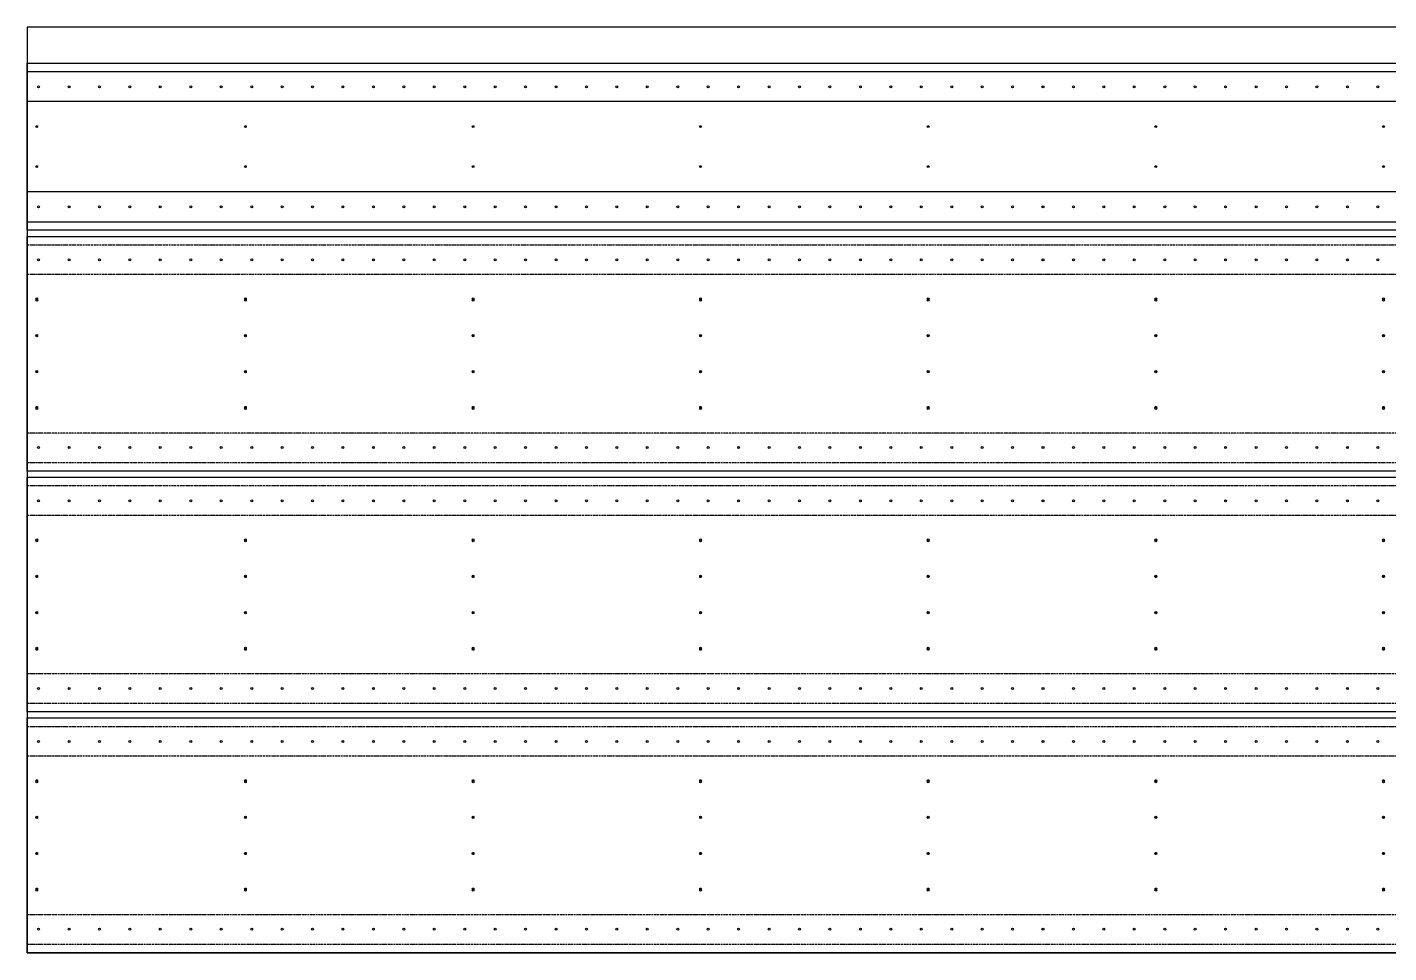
# Model space of a CAD drawing. Header units: millimetres. Extents: x 0 to 3658, y 0 to 1219.
# Drawn here: x 0 to 1794, y 0 to 1219 of the extents above; entities that cross this region are included whole.
import ezdxf

# ---------------------------------------------------------------- set-up
doc = ezdxf.new("R2010")
doc.units = ezdxf.units.MM
doc.linetypes.add('DASHDOT', pattern=[3.556, 2.54, -0.508, 0, -0.508])
doc.linetypes.add('DASHED', pattern=[1.524, 1.27, -0.254])
for name, color, linetype in [('CUT', 7, 'CONTINUOUS'), ('ETCH', 8, 'CONTINUOUS'), ('HOLE', 6, 'CONTINUOUS'), ('MOUNTAIN', 5, 'DASHDOT'), ('VALLEY', 1, 'DASHED')]:
    doc.layers.add(name, color=color, linetype=linetype)

msp = doc.modelspace()

# ---------------------------------------------------------------- linework, layer by layer
at = {"layer": 'CUT'}
for points in [[(3600, 951.6), (0, 951.6), (0, 1171.5), (3600, 1171.5), (3600, 951.6)], [(3600, 634.4), (0, 634.4), (0, 943.6), (3600, 943.6), (3600, 634.4)], [(3600, 317.2), (0, 317.2), (0, 626.4), (3600, 626.4), (3600, 317.2)], [(3600, 0), (0, 0), (0, 309.2), (3600, 309.2), (3600, 0)]]:
    msp.add_lwpolyline(points, close=True, dxfattribs=at)
at = {"layer": 'ETCH'}
msp.add_lwpolyline([(0, 0), (3658, 0), (3658, 1219), (0, 1219)], close=True, dxfattribs=at)
at = {"layer": 'HOLE'}
for centre in [(15, 1140.6), (55.1, 1140.6), (95.2, 1140.6), (135.3, 1140.6), (175.4, 1140.6), (215.6, 1140.6), (255.7, 1140.6), (295.8, 1140.6), (335.9, 1140.6), (376, 1140.6), (416.1, 1140.6), (456.2, 1140.6), (496.3, 1140.6), (536.5, 1140.6), (576.6, 1140.6), (616.7, 1140.6), (656.8, 1140.6), (696.9, 1140.6), (737, 1140.6), (777.1, 1140.6), (817.2, 1140.6), (857.4, 1140.6), (897.5, 1140.6), (937.6, 1140.6), (977.7, 1140.6), (1017.8, 1140.6), (1057.9, 1140.6), (1098, 1140.6), (1138.1, 1140.6), (1178.3, 1140.6), (1218.4, 1140.6), (1258.5, 1140.6), (1298.6, 1140.6), (1338.7, 1140.6), (1378.8, 1140.6), (1418.9, 1140.6), (1459, 1140.6), (1499.2, 1140.6), (1539.3, 1140.6), (1579.4, 1140.6), (1619.5, 1140.6), (1659.6, 1140.6), (1699.7, 1140.6), (1739.8, 1140.6), (1779.9, 1140.6), (12.5, 1088.1), (287.5, 1088.1), (587.5, 1088.1), (887.5, 1088.1), (1187.5, 1088.1), (1487.5, 1088.1), (1787.5, 1088.1), (12.5, 1035.4), (287.5, 1035.4), (587.5, 1035.4), (887.5, 1035.4), (1187.5, 1035.4), (1487.5, 1035.4), (1787.5, 1035.4), (15, 982.6), (55.1, 982.6), (95.2, 982.6), (135.3, 982.6), (175.4, 982.6), (215.6, 982.6), (255.7, 982.6), (295.8, 982.6), (335.9, 982.6), (376, 982.6), (416.1, 982.6), (456.2, 982.6), (496.3, 982.6), (536.5, 982.6), (576.6, 982.6), (616.7, 982.6), (656.8, 982.6), (696.9, 982.6), (737, 982.6), (777.1, 982.6), (817.2, 982.6), (857.4, 982.6), (897.5, 982.6), (937.6, 982.6), (977.7, 982.6), (1017.8, 982.6), (1057.9, 982.6), (1098, 982.6), (1138.1, 982.6), (1178.3, 982.6), (1218.4, 982.6), (1258.5, 982.6), (1298.6, 982.6), (1338.7, 982.6), (1378.8, 982.6), (1418.9, 982.6), (1459, 982.6), (1499.2, 982.6), (1539.3, 982.6), (1579.4, 982.6), (1619.5, 982.6), (1659.6, 982.6), (1699.7, 982.6), (1739.8, 982.6), (1779.9, 982.6), (15, 912.6), (55.1, 912.6), (95.2, 912.6), (135.3, 912.6), (175.4, 912.6), (215.6, 912.6), (255.7, 912.6), (295.8, 912.6), (335.9, 912.6), (376, 912.6), (416.1, 912.6), (456.2, 912.6), (496.3, 912.6), (536.5, 912.6), (576.6, 912.6), (616.7, 912.6), (656.8, 912.6), (696.9, 912.6), (737, 912.6), (777.1, 912.6), (817.2, 912.6), (857.4, 912.6), (897.5, 912.6), (937.6, 912.6), (977.7, 912.6), (1017.8, 912.6), (1057.9, 912.6), (1098, 912.6), (1138.1, 912.6), (1178.3, 912.6), (1218.4, 912.6), (1258.5, 912.6), (1298.6, 912.6), (1338.7, 912.6), (1378.8, 912.6), (1418.9, 912.6), (1459, 912.6), (1499.2, 912.6), (1539.3, 912.6), (1579.4, 912.6), (1619.5, 912.6), (1659.6, 912.6), (1699.7, 912.6), (1739.8, 912.6), (1779.9, 912.6), (12.5, 861.2), (287.5, 861.2), (587.5, 861.2), (887.5, 861.2), (1187.5, 861.2), (1487.5, 861.2), (1787.5, 861.2), (12.5, 859.6), (287.5, 859.6), (587.5, 859.6), (887.5, 859.6), (1187.5, 859.6), (1487.5, 859.6), (1787.5, 859.6), (12.5, 813.1), (12.5, 812.5), (287.5, 813.1), (287.5, 812.5), (587.5, 813.1), (587.5, 812.5), (887.5, 813.1), (887.5, 812.5), (1187.5, 813.1), (1187.5, 812.5), (1487.5, 813.1), (1487.5, 812.5), (1787.5, 813.1), (1787.5, 812.5), (12.5, 765.5), (12.5, 765), (287.5, 765.5), (287.5, 765), (587.5, 765.5), (587.5, 765), (887.5, 765.5), (887.5, 765), (1187.5, 765.5), (1187.5, 765), (1487.5, 765.5), (1487.5, 765), (1787.5, 765.5), (1787.5, 765), (12.5, 718.4), (12.5, 716.9), (287.5, 718.4), (287.5, 716.9), (587.5, 718.4), (587.5, 716.9), (887.5, 718.4), (887.5, 716.9), (1187.5, 718.4), (1187.5, 716.9), (1487.5, 718.4), (1487.5, 716.9), (1787.5, 718.4), (1787.5, 716.9), (15, 665.4), (55.1, 665.4), (95.2, 665.4), (135.3, 665.4), (175.4, 665.4), (215.6, 665.4), (255.7, 665.4), (295.8, 665.4), (335.9, 665.4), (376, 665.4), (416.1, 665.4), (456.2, 665.4), (496.3, 665.4), (536.5, 665.4), (576.6, 665.4), (616.7, 665.4), (656.8, 665.4), (696.9, 665.4), (737, 665.4), (777.1, 665.4), (817.2, 665.4), (857.4, 665.4), (897.5, 665.4), (937.6, 665.4), (977.7, 665.4), (1017.8, 665.4), (1057.9, 665.4), (1098, 665.4), (1138.1, 665.4), (1178.3, 665.4), (1218.4, 665.4), (1258.5, 665.4), (1298.6, 665.4), (1338.7, 665.4), (1378.8, 665.4), (1418.9, 665.4), (1459, 665.4), (1499.2, 665.4), (1539.3, 665.4), (1579.4, 665.4), (1619.5, 665.4), (1659.6, 665.4), (1699.7, 665.4), (1739.8, 665.4), (1779.9, 665.4), (15, 595.3), (55.1, 595.3), (95.2, 595.3), (135.3, 595.3), (175.4, 595.3), (215.6, 595.3), (255.7, 595.3), (295.8, 595.3), (335.9, 595.3), (376, 595.3), (416.1, 595.3), (456.2, 595.3), (496.3, 595.3), (536.5, 595.3), (576.6, 595.3), (616.7, 595.3), (656.8, 595.3), (696.9, 595.3), (737, 595.3), (777.1, 595.3), (817.2, 595.3), (857.4, 595.3), (897.5, 595.3), (937.6, 595.3), (977.7, 595.3), (1017.8, 595.3), (1057.9, 595.3), (1098, 595.3), (1138.1, 595.3), (1178.3, 595.3), (1218.4, 595.3), (1258.5, 595.3), (1298.6, 595.3), (1338.7, 595.3), (1378.8, 595.3), (1418.9, 595.3), (1459, 595.3), (1499.2, 595.3), (1539.3, 595.3), (1579.4, 595.3), (1619.5, 595.3), (1659.6, 595.3), (1699.7, 595.3), (1739.8, 595.3), (1779.9, 595.3), (12.5, 544), (12.5, 542.4), (287.5, 544), (287.5, 542.4), (587.5, 544), (587.5, 542.4), (887.5, 544), (887.5, 542.4), (1187.5, 544), (1187.5, 542.4), (1487.5, 544), (1487.5, 542.4), (1787.5, 544), (1787.5, 542.4), (12.5, 495.9), (12.5, 495.3), (287.5, 495.9), (287.5, 495.3), (587.5, 495.9), (587.5, 495.3), (887.5, 495.9), (887.5, 495.3), (1187.5, 495.9), (1187.5, 495.3), (1487.5, 495.9), (1487.5, 495.3), (1787.5, 495.9), (1787.5, 495.3), (12.5, 448.2), (12.5, 447.7), (287.5, 448.2), (287.5, 447.7), (587.5, 448.2), (587.5, 447.7), (887.5, 448.2), (887.5, 447.7), (1187.5, 448.2), (1187.5, 447.7), (1487.5, 448.2), (1487.5, 447.7), (1787.5, 448.2), (1787.5, 447.7), (12.5, 401.2), (12.5, 399.6), (287.5, 401.2), (287.5, 399.6), (587.5, 401.2), (587.5, 399.6), (887.5, 401.2), (887.5, 399.6), (1187.5, 401.2), (1187.5, 399.6), (1487.5, 401.2), (1487.5, 399.6), (1787.5, 401.2), (1787.5, 399.6), (15, 348.2), (55.1, 348.2), (95.2, 348.2), (135.3, 348.2), (175.4, 348.2), (215.6, 348.2), (255.7, 348.2), (295.8, 348.2), (335.9, 348.2), (376, 348.2), (416.1, 348.2), (456.2, 348.2), (496.3, 348.2), (536.5, 348.2), (576.6, 348.2), (616.7, 348.2), (656.8, 348.2), (696.9, 348.2), (737, 348.2), (777.1, 348.2), (817.2, 348.2), (857.4, 348.2), (897.5, 348.2), (937.6, 348.2), (977.7, 348.2), (1017.8, 348.2), (1057.9, 348.2), (1098, 348.2), (1138.1, 348.2), (1178.3, 348.2), (1218.4, 348.2), (1258.5, 348.2), (1298.6, 348.2), (1338.7, 348.2), (1378.8, 348.2), (1418.9, 348.2), (1459, 348.2), (1499.2, 348.2), (1539.3, 348.2), (1579.4, 348.2), (1619.5, 348.2), (1659.6, 348.2), (1699.7, 348.2), (1739.8, 348.2), (1779.9, 348.2), (15, 278.1), (55.1, 278.1), (95.2, 278.1), (135.3, 278.1), (175.4, 278.1), (215.6, 278.1), (255.7, 278.1), (295.8, 278.1), (335.9, 278.1), (376, 278.1), (416.1, 278.1), (456.2, 278.1), (496.3, 278.1), (536.5, 278.1), (576.6, 278.1), (616.7, 278.1), (656.8, 278.1), (696.9, 278.1), (737, 278.1), (777.1, 278.1), (817.2, 278.1), (857.4, 278.1), (897.5, 278.1), (937.6, 278.1), (977.7, 278.1), (1017.8, 278.1), (1057.9, 278.1), (1098, 278.1), (1138.1, 278.1), (1178.3, 278.1), (1218.4, 278.1), (1258.5, 278.1), (1298.6, 278.1), (1338.7, 278.1), (1378.8, 278.1), (1418.9, 278.1), (1459, 278.1), (1499.2, 278.1), (1539.3, 278.1), (1579.4, 278.1), (1619.5, 278.1), (1659.6, 278.1), (1699.7, 278.1), (1739.8, 278.1), (1779.9, 278.1), (12.5, 226.7), (12.5, 225.2), (287.5, 226.7), (287.5, 225.2), (587.5, 226.7), (587.5, 225.2), (887.5, 226.7), (887.5, 225.2), (1187.5, 226.7), (1187.5, 225.2), (1487.5, 226.7), (1487.5, 225.2), (1787.5, 226.7), (1787.5, 225.2), (12.5, 178.6), (287.5, 178.6), (587.5, 178.6), (887.5, 178.6), (1187.5, 178.6), (1487.5, 178.6), (1787.5, 178.6), (12.5, 178.1), (287.5, 178.1), (587.5, 178.1), (887.5, 178.1), (1187.5, 178.1), (1487.5, 178.1), (1787.5, 178.1), (12.5, 131), (12.5, 130.5), (287.5, 131), (287.5, 130.5), (587.5, 131), (587.5, 130.5), (887.5, 131), (887.5, 130.5), (1187.5, 131), (1187.5, 130.5), (1487.5, 131), (1487.5, 130.5), (1787.5, 131), (1787.5, 130.5), (12.5, 84), (12.5, 82.4), (287.5, 84), (287.5, 82.4), (587.5, 84), (587.5, 82.4), (887.5, 84), (887.5, 82.4), (1187.5, 84), (1187.5, 82.4), (1487.5, 84), (1487.5, 82.4), (1787.5, 84), (1787.5, 82.4), (15, 31), (55.1, 31), (95.2, 31), (135.3, 31), (175.4, 31), (215.6, 31), (255.7, 31), (295.8, 31), (335.9, 31), (376, 31), (416.1, 31), (456.2, 31), (496.3, 31), (536.5, 31), (576.6, 31), (616.7, 31), (656.8, 31), (696.9, 31), (737, 31), (777.1, 31), (817.2, 31), (857.4, 31), (897.5, 31), (937.6, 31), (977.7, 31), (1017.8, 31), (1057.9, 31), (1098, 31), (1138.1, 31), (1178.3, 31), (1218.4, 31), (1258.5, 31), (1298.6, 31), (1338.7, 31), (1378.8, 31), (1418.9, 31), (1459, 31), (1499.2, 31), (1539.3, 31), (1579.4, 31), (1619.5, 31), (1659.6, 31), (1699.7, 31), (1739.8, 31), (1779.9, 31)]:
    msp.add_circle(centre, 1.25, dxfattribs=at)
at = {"layer": 'MOUNTAIN'}
for p, q in [((0, 932.6), (3600, 932.6)), ((0, 893.7), (3600, 893.7)), ((3600, 684.4), (0, 684.4)), ((3600, 645.4), (0, 645.4)), ((0, 615.4), (3600, 615.4)), ((0, 576.4), (3600, 576.4)), ((3600, 367.2), (0, 367.2)), ((3600, 328.2), (0, 328.2)), ((0, 298.2), (3600, 298.2)), ((0, 259.2), (3600, 259.2)), ((3600, 49.9), (0, 49.9)), ((3600, 11), (0, 11))]:
    msp.add_line(p, q, dxfattribs=at)
at = {"layer": 'VALLEY'}
for p, q in [((0, 1160.7), (3600, 1160.7)), ((0, 1121.5), (3600, 1121.5)), ((3600, 1002.1), (0, 1002.1)), ((3600, 962.3), (0, 962.3))]:
    msp.add_line(p, q, dxfattribs=at)

doc.saveas('drawing.dxf')
